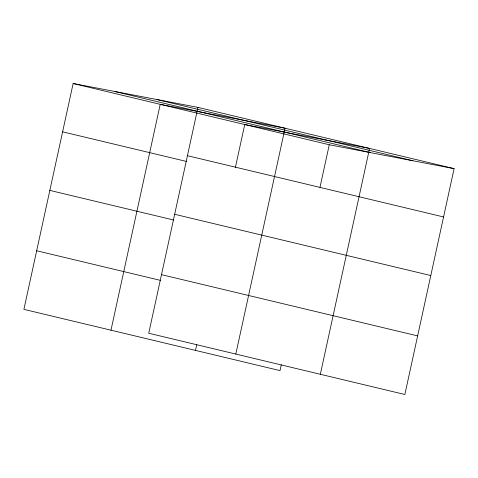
<?xml version="1.0" encoding="UTF-8"?>
<svg xmlns="http://www.w3.org/2000/svg" width="478" height="478" viewBox="0 0 478 478"><rect width="100%" height="100%" fill="white"/><g stroke="black" fill="none" stroke-linecap="round" stroke-linejoin="round"><path stroke-width="0.72" d="M197.976 107.389L148.73 333.238L404.86 394.493L454.1 168.644L197.976 107.389L73.14 83.507L23.9 309.356L280.024 370.611L281.291 364.822M110.986 330.179L160.226 104.335L285.055 128.218L235.815 354.067M195.502 350.392L196.769 344.608M235.313 167.814L244.748 124.549L369.578 148.431L320.338 374.28M319.991 187.304L329.27 144.762L454.1 168.644M156.778 99.508L412.908 160.763M114.338 91.388L370.462 152.643M73.14 83.507L329.27 144.762M187.442 155.703L443.566 216.952M62.612 131.82L186.534 161.456M174.667 214.287L430.792 275.543M49.837 190.405L173.759 220.041M161.504 274.653L417.635 335.903M36.675 250.765L160.602 280.407"/></g></svg>
